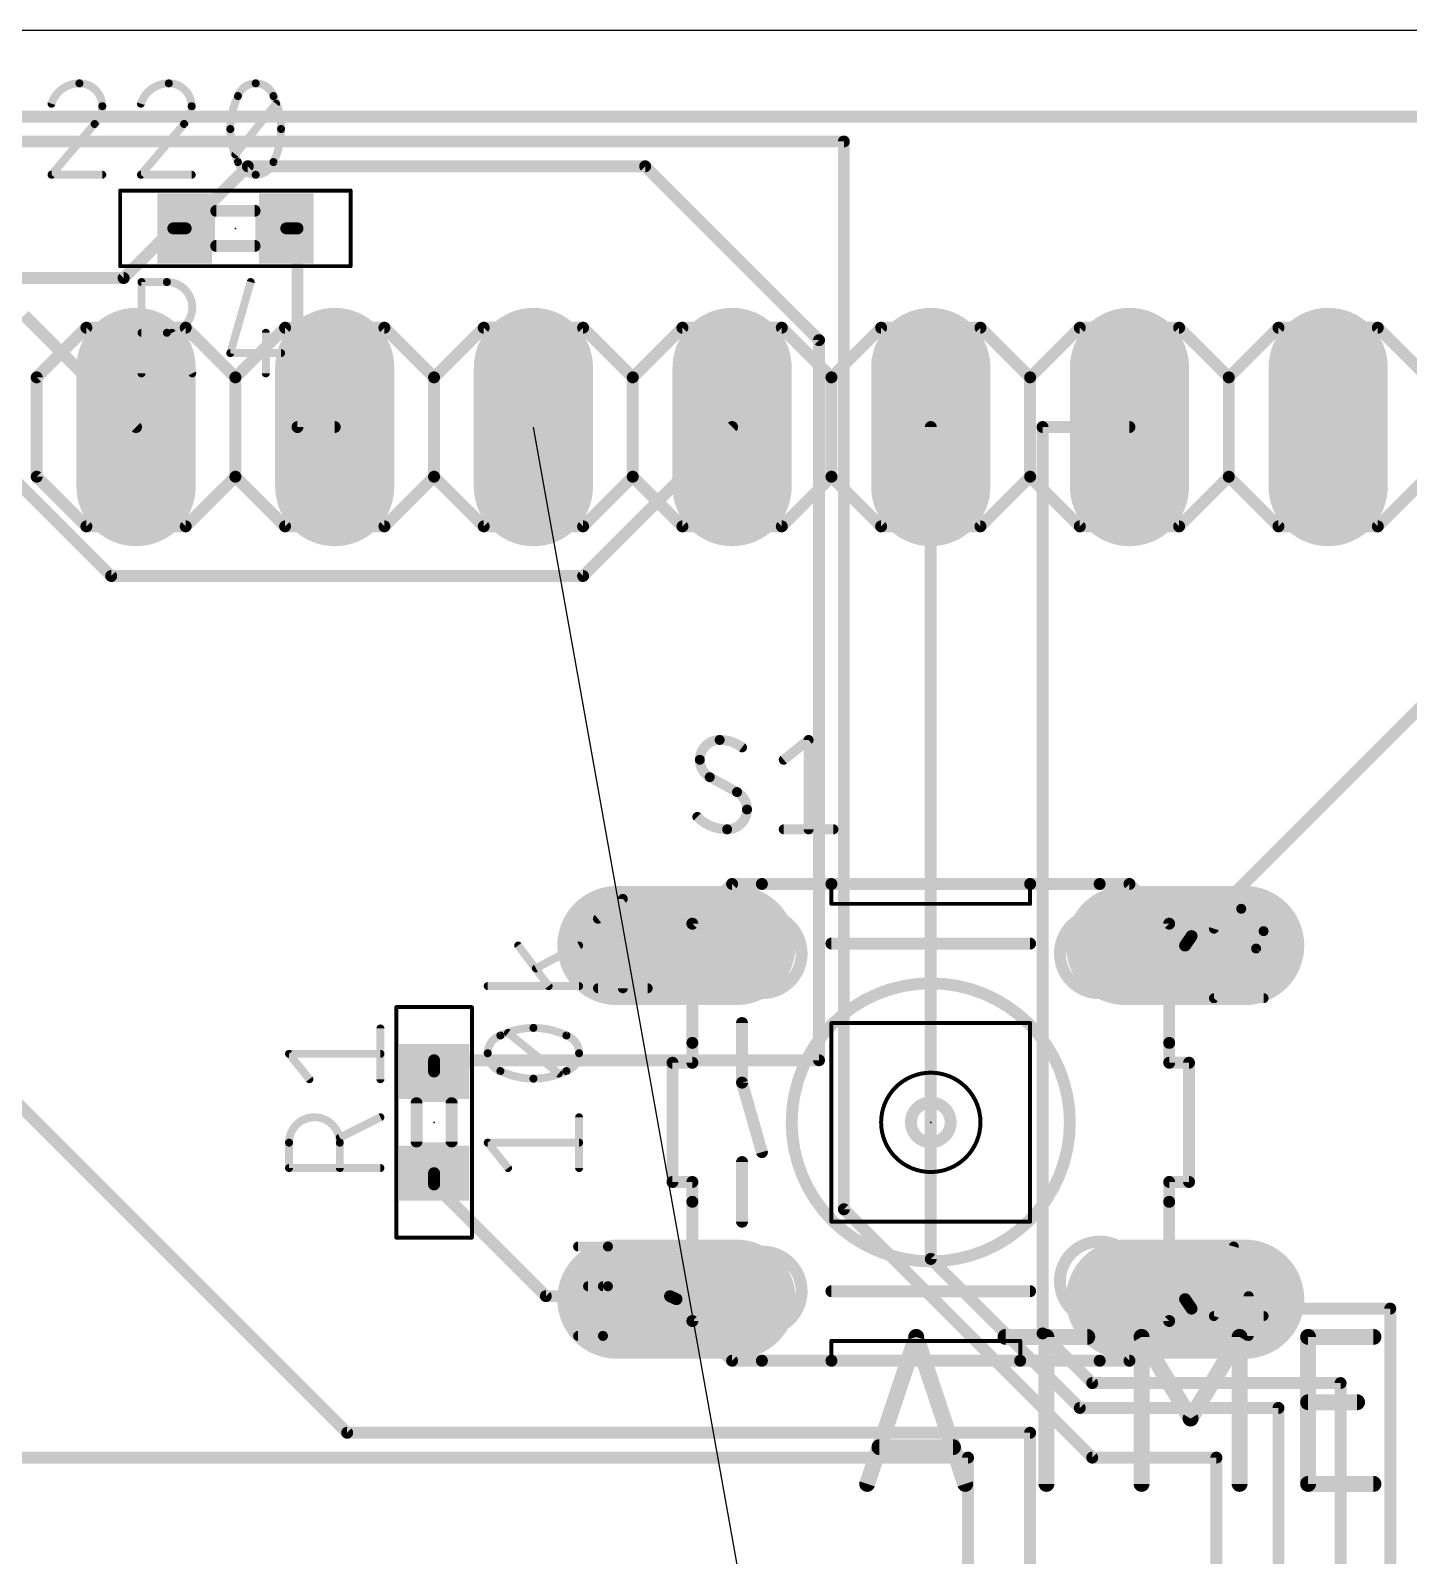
# Model space of a CAD drawing. Extents: x -1 to 120, y -17 to 80.
# Drawn here: x 53.26 to 70.88, y 60.5 to 80 of the extents above; entities that cross this region are included whole.
import ezdxf

# ---------------------------------------------------------------- set-up
doc = ezdxf.new("R2010")
doc.units = 0
for name, color, linetype in [('1', 22, 'CONTINUOUS'), ('17', 82, 'CONTINUOUS'), ('19', 53, 'CONTINUOUS'), ('20', 30, 'CONTINUOUS'), ('21', 253, 'CONTINUOUS'), ('23', 7, 'CONTINUOUS'), ('25', 253, 'CONTINUOUS'), ('27', 253, 'CONTINUOUS'), ('39', 22, 'CONTINUOUS'), ('51', 253, 'CONTINUOUS')]:
    doc.layers.add(name, color=color, linetype=linetype)

# ---------------------------------------------------------------- blocks, each defined once
blk = doc.blocks.new('RECT')
blk.add_solid([(-0.5, -0.5), (0.5, -0.5), (-0.5, 0.5), (0.5, 0.5)])
blk = doc.blocks.new('LONGP100')
at = {"const_width": 1}
blk.add_lwpolyline([(-0.5, 0), (0.5, 0)], dxfattribs=at)
at = {"const_width": 0.5}
for points in [[(-0.5, 0.25, 1), (-0.5, -0.25)], [(0.5, -0.25, 1), (0.5, 0.25)]]:
    blk.add_lwpolyline(points, format="xyb", dxfattribs=at)

msp = doc.modelspace()

# ---------------------------------------------------------------- linework, layer by layer
at = {"layer": '1', "const_width": 0.1524}
for points in [[(71.755, 78.8988), (6.985, 78.8988)], [(26.67, 78.5812), (63.6588, 78.5812)], [(63.6588, 78.5812), (63.6588, 64.9288)], [(56.0388, 78.2638), (55.245, 77.47)], [(61.1188, 78.2638), (56.0388, 78.2638)], [(63.3413, 76.0413), (61.1188, 78.2638)], [(54.4513, 76.835), (55.0862, 77.47)], [(55.0862, 77.47), (55.23, 77.47)], [(55.245, 77.47), (55.23, 77.47)], [(56.6738, 77.47), (56.53, 77.47)], [(56.6738, 74.93), (56.6738, 77.47)], [(37.9413, 76.835), (54.4513, 76.835)], [(54.61, 74.93), (53.1813, 76.3588)], [(54.2925, 73.025), (51.2763, 76.0413)], [(63.3413, 66.8338), (63.3413, 76.0413)], [(44.45, 74.93), (57.3088, 62.0713)], [(57.15, 74.93), (56.6738, 74.93)], [(62.23, 74.93), (60.325, 73.025)], [(64.77, 74.93), (64.77, 64.2938)], [(66.1988, 74.93), (66.1988, 63.3413)], [(67.31, 74.93), (66.1988, 74.93)], [(73.8188, 74.1363), (68.1038, 68.4213)], [(60.325, 73.025), (54.2925, 73.025)], [(68.1038, 68.4213), (68.0212, 68.3006)], [(58.42, 66.8338), (63.3413, 66.8338)], [(58.42, 66.8338), (58.42, 66.69)], [(58.42, 65.2463), (58.42, 65.39)], [(59.8488, 63.8175), (58.42, 65.2463)], [(63.6588, 64.9288), (66.8338, 61.7538)], [(64.77, 64.2938), (66.675, 62.3888)], [(61.4363, 63.8175), (59.8488, 63.8175)], [(61.4363, 63.8175), (61.5188, 63.7794)], [(68.1038, 63.6588), (68.0212, 63.7794)], [(68.1038, 63.6588), (70.6437, 63.6588)], [(70.6437, 63.6588), (70.6437, 56.6738)], [(66.1988, 63.3413), (66.8338, 62.7063)], [(66.8338, 62.7063), (70.0088, 62.7063)], [(70.0088, 62.7063), (70.0088, 57.4675)], [(66.675, 62.3888), (69.215, 62.3888)], [(69.215, 62.3888), (69.215, 57.4675)], [(57.3088, 62.0713), (66.04, 62.0713)], [(66.04, 62.0713), (66.04, 57.4675)], [(52.5463, 61.7538), (65.2463, 61.7538)], [(65.2463, 61.7538), (65.2463, 57.4675)], [(66.8338, 61.7538), (68.4213, 61.7538)], [(68.4213, 61.7538), (68.4213, 57.4675)]]:
    msp.add_lwpolyline(points, dxfattribs=at)
at = {"layer": '1', "const_width": 0.0762}
for points in [[(63.6969, 78.5812, 1), (63.6207, 78.5812)], [(63.6588, 78.5431, 1), (63.6588, 78.6193)], [(56.0388, 78.3019, 1), (56.0388, 78.2257)], [(56.0657, 78.2368, 1), (56.0118, 78.2907)], [(61.1457, 78.2907, 1), (61.0918, 78.2368)], [(61.1188, 78.2257, 1), (61.1188, 78.3019)], [(55.0862, 77.5081, 1), (55.0862, 77.4319)], [(55.1132, 77.4431, 1), (55.0593, 77.4969)], [(55.23, 77.5081, 1), (55.23, 77.4319)], [(55.2181, 77.4969, 1), (55.2719, 77.4431)], [(55.23, 77.4319, 1), (55.23, 77.5081)], [(55.245, 77.4319, 1), (55.245, 77.5081)], [(56.53, 77.5081, 1), (56.53, 77.4319)], [(56.7119, 77.47, 1), (56.6357, 77.47)], [(56.6738, 77.4319, 1), (56.6738, 77.5081)], [(54.4243, 76.8619, 1), (54.4782, 76.8081)], [(54.4513, 76.7969, 1), (54.4513, 76.8731)], [(63.3794, 76.0413, 1), (63.3032, 76.0413)], [(63.3143, 76.0143, 1), (63.3682, 76.0682)], [(54.5831, 74.9031, 1), (54.6369, 74.9569)], [(56.6738, 74.9681, 1), (56.6738, 74.8919)], [(56.6357, 74.93, 1), (56.7119, 74.93)], [(57.15, 74.8919, 1), (57.15, 74.9681)], [(62.2569, 74.9031, 1), (62.2031, 74.9569)], [(64.8081, 74.93, 1), (64.7319, 74.93)], [(66.2369, 74.93, 1), (66.1607, 74.93)], [(66.1988, 74.9681, 1), (66.1988, 74.8919)], [(67.31, 74.8919, 1), (67.31, 74.9681)], [(54.2925, 73.0631, 1), (54.2925, 72.9869)], [(54.2656, 72.9981, 1), (54.3194, 73.0519)], [(60.2981, 73.0519, 1), (60.3519, 72.9981)], [(60.325, 72.9869, 1), (60.325, 73.0631)], [(68.0768, 68.4482, 1), (68.1307, 68.3943)], [(68.1352, 68.3997, 1), (68.0723, 68.4428)], [(67.9898, 68.3221, 1), (68.0526, 68.2791)], [(58.42, 66.8719, 1), (58.42, 66.7957)], [(58.4581, 66.8338, 1), (58.3819, 66.8338)], [(63.3413, 66.7957, 1), (63.3413, 66.8719)], [(58.3819, 66.69, 1), (58.4581, 66.69)], [(63.3032, 66.8338, 1), (63.3794, 66.8338)], [(58.4581, 65.39, 1), (58.3819, 65.39)], [(58.4469, 65.2732, 1), (58.3931, 65.2193)], [(58.3819, 65.2463, 1), (58.4581, 65.2463)], [(63.6857, 64.9557, 1), (63.6318, 64.9018)], [(63.6207, 64.9288, 1), (63.6969, 64.9288)], [(64.7969, 64.3207, 1), (64.7431, 64.2668)], [(64.7319, 64.2938, 1), (64.8081, 64.2938)], [(59.8488, 63.8556, 1), (59.8488, 63.7794)], [(59.8218, 63.7906, 1), (59.8757, 63.8444)], [(61.4522, 63.8521, 1), (61.4203, 63.7829)], [(61.4363, 63.7794, 1), (61.4363, 63.8556)], [(61.5028, 63.7448, 1), (61.5348, 63.814)], [(68.0526, 63.8009, 1), (67.9898, 63.7579)], [(68.1038, 63.6969, 1), (68.1038, 63.6207)], [(68.0723, 63.6372, 1), (68.1352, 63.6803)], [(70.6818, 63.6588, 1), (70.6056, 63.6588)], [(70.6437, 63.6207, 1), (70.6437, 63.6969)], [(66.2257, 63.3682, 1), (66.1718, 63.3143)], [(66.1607, 63.3413, 1), (66.2369, 63.3413)], [(66.8338, 62.7444, 1), (66.8338, 62.6682)], [(66.8068, 62.6793, 1), (66.8607, 62.7332)], [(70.0469, 62.7063, 1), (69.9707, 62.7063)], [(70.0088, 62.6682, 1), (70.0088, 62.7444)], [(66.675, 62.4269, 1), (66.675, 62.3507)], [(66.6481, 62.3618, 1), (66.7019, 62.4157)], [(69.2531, 62.3888, 1), (69.1769, 62.3888)], [(69.215, 62.3507, 1), (69.215, 62.4269)], [(57.3088, 62.1094, 1), (57.3088, 62.0332)], [(57.2818, 62.0443, 1), (57.3357, 62.0982)], [(66.0781, 62.0713, 1), (66.0019, 62.0713)], [(66.04, 62.0332, 1), (66.04, 62.1094)], [(65.2844, 61.7538, 1), (65.2082, 61.7538)], [(65.2463, 61.7157, 1), (65.2463, 61.7919)], [(66.8338, 61.7919, 1), (66.8338, 61.7157)], [(66.8068, 61.7268, 1), (66.8607, 61.7807)], [(68.4594, 61.7538, 1), (68.3832, 61.7538)], [(68.4213, 61.7157, 1), (68.4213, 61.7919)]]:
    msp.add_lwpolyline(points, format="xyb", dxfattribs=at)
at = {"layer": '19'}
msp.add_line((63.1952, 55.3466), (59.69, 74.93), dxfattribs=at)
at = {"layer": '20'}
msp.add_line((100, 80), (0, 80), dxfattribs=at)
at = {"layer": '21'}
for points, const_width in [([(53.34, 75.565), (53.975, 76.2)], 0.1524), ([(53.975, 76.2), (55.245, 76.2)], 0.1524), ([(55.245, 76.2), (55.88, 75.565)], 0.1524), ([(55.88, 75.565), (56.515, 76.2)], 0.1524), ([(56.515, 76.2), (57.785, 76.2)], 0.1524), ([(57.785, 76.2), (58.42, 75.565)], 0.1524), ([(58.42, 75.565), (59.055, 76.2)], 0.1524), ([(59.055, 76.2), (60.325, 76.2)], 0.1524), ([(60.325, 76.2), (60.96, 75.565)], 0.1524), ([(60.96, 75.565), (61.595, 76.2)], 0.1524), ([(61.595, 76.2), (62.865, 76.2)], 0.1524), ([(63.5, 75.565), (62.865, 76.2)], 0.1524), ([(63.5, 75.565), (64.135, 76.2)], 0.1524), ([(64.135, 76.2), (65.405, 76.2)], 0.1524), ([(65.405, 76.2), (66.04, 75.565)], 0.1524), ([(66.04, 75.565), (66.675, 76.2)], 0.1524), ([(66.675, 76.2), (67.945, 76.2)], 0.1524), ([(67.945, 76.2), (68.58, 75.565)], 0.1524), ([(68.58, 75.565), (69.215, 76.2)], 0.1524), ([(69.215, 76.2), (70.485, 76.2)], 0.1524), ([(71.12, 75.565), (70.485, 76.2)], 0.1524), ([(53.34, 74.295), (53.34, 75.565)], 0.1524), ([(55.88, 74.295), (55.88, 75.565)], 0.1524), ([(58.42, 74.295), (58.42, 75.565)], 0.1524), ([(60.96, 74.295), (60.96, 75.565)], 0.1524), ([(63.5, 74.295), (63.5, 75.565)], 0.1524), ([(66.04, 74.295), (66.04, 75.565)], 0.1524), ([(68.58, 74.295), (68.58, 75.565)], 0.1524), ([(53.975, 73.66), (53.34, 74.295)], 0.1524), ([(55.88, 74.295), (55.245, 73.66)], 0.1524), ([(56.515, 73.66), (55.88, 74.295)], 0.1524), ([(58.42, 74.295), (57.785, 73.66)], 0.1524), ([(59.055, 73.66), (58.42, 74.295)], 0.1524), ([(60.96, 74.295), (60.325, 73.66)], 0.1524), ([(61.595, 73.66), (60.96, 74.295)], 0.1524), ([(62.865, 73.66), (63.5, 74.295)], 0.1524), ([(64.135, 73.66), (63.5, 74.295)], 0.1524), ([(66.04, 74.295), (65.405, 73.66)], 0.1524), ([(66.675, 73.66), (66.04, 74.295)], 0.1524), ([(68.58, 74.295), (67.945, 73.66)], 0.1524), ([(69.215, 73.66), (68.58, 74.295)], 0.1524), ([(70.485, 73.66), (71.12, 74.295)], 0.1524), ([(55.245, 73.66), (53.975, 73.66)], 0.1524), ([(57.785, 73.66), (56.515, 73.66)], 0.1524), ([(60.325, 73.66), (59.055, 73.66)], 0.1524), ([(62.865, 73.66), (61.595, 73.66)], 0.1524), ([(65.405, 73.66), (64.135, 73.66)], 0.1524), ([(67.945, 73.66), (66.675, 73.66)], 0.1524), ([(70.485, 73.66), (69.215, 73.66)], 0.1524), ([(63.5, 69.088), (62.611, 69.088)], 0.1524), ([(66.04, 69.088), (63.5, 69.088)], 0.1524), ([(63.5, 69.088), (63.5, 68.834)], 0.0508), ([(66.929, 69.088), (66.04, 69.088)], 0.1524), ([(66.04, 68.834), (66.04, 69.088)], 0.0508), ([(66.04, 68.834), (63.5, 68.834)], 0.0508), ([(61.722, 66.802), (61.722, 67.056)], 0.1524), ([(67.818, 66.802), (67.818, 67.056)], 0.1524), ([(61.468, 66.802), (61.722, 66.802)], 0.1524), ([(61.468, 66.802), (61.468, 65.278)], 0.1524), ([(67.818, 66.802), (68.072, 66.802)], 0.1524), ([(68.072, 65.278), (68.072, 66.802)], 0.1524), ([(61.722, 65.278), (61.468, 65.278)], 0.1524), ([(61.722, 65.278), (61.722, 65.024)], 0.1524), ([(68.072, 65.278), (67.818, 65.278)], 0.1524), ([(67.818, 65.278), (67.818, 65.024)], 0.1524), ([(65.913, 63.246), (63.5, 63.246)], 0.0508), ([(63.5, 63.246), (63.5, 62.992)], 0.0508), ([(65.913, 63.246), (65.913, 62.992)], 0.0508), ([(62.611, 62.992), (63.5, 62.992)], 0.1524), ([(63.5, 62.992), (65.913, 62.992)], 0.1524), ([(65.913, 62.992), (66.929, 62.992)], 0.1524)]:
    msp.add_lwpolyline(points, dxfattribs=dict(at, const_width=const_width))
for points, const_width in [([(53.975, 76.2381, 1), (53.975, 76.1619)], 0.0762), ([(54.0019, 76.1731, 1), (53.9481, 76.2269)], 0.0762), ([(55.2719, 76.2269, 1), (55.2181, 76.1731)], 0.0762), ([(55.245, 76.1619, 1), (55.245, 76.2381)], 0.0762), ([(56.515, 76.2381, 1), (56.515, 76.1619)], 0.0762), ([(56.5419, 76.1731, 1), (56.4881, 76.2269)], 0.0762), ([(57.8119, 76.2269, 1), (57.7581, 76.1731)], 0.0762), ([(57.785, 76.1619, 1), (57.785, 76.2381)], 0.0762), ([(59.055, 76.2381, 1), (59.055, 76.1619)], 0.0762), ([(59.0819, 76.1731, 1), (59.0281, 76.2269)], 0.0762), ([(60.3519, 76.2269, 1), (60.2981, 76.1731)], 0.0762), ([(60.325, 76.1619, 1), (60.325, 76.2381)], 0.0762), ([(61.595, 76.2381, 1), (61.595, 76.1619)], 0.0762), ([(61.6219, 76.1731, 1), (61.5681, 76.2269)], 0.0762), ([(62.8919, 76.2269, 1), (62.8381, 76.1731)], 0.0762), ([(62.865, 76.1619, 1), (62.865, 76.2381)], 0.0762), ([(64.135, 76.2381, 1), (64.135, 76.1619)], 0.0762), ([(64.1619, 76.1731, 1), (64.1081, 76.2269)], 0.0762), ([(65.4319, 76.2269, 1), (65.3781, 76.1731)], 0.0762), ([(65.405, 76.1619, 1), (65.405, 76.2381)], 0.0762), ([(66.675, 76.2381, 1), (66.675, 76.1619)], 0.0762), ([(66.7019, 76.1731, 1), (66.6481, 76.2269)], 0.0762), ([(67.9719, 76.2269, 1), (67.9181, 76.1731)], 0.0762), ([(67.945, 76.1619, 1), (67.945, 76.2381)], 0.0762), ([(69.215, 76.2381, 1), (69.215, 76.1619)], 0.0762), ([(69.2419, 76.1731, 1), (69.1881, 76.2269)], 0.0762), ([(70.5119, 76.2269, 1), (70.4581, 76.1731)], 0.0762), ([(70.485, 76.1619, 1), (70.485, 76.2381)], 0.0762), ([(53.3781, 75.565, 1), (53.3019, 75.565)], 0.0762), ([(53.3131, 75.5919, 1), (53.3669, 75.5381)], 0.0762), ([(55.9181, 75.565, 1), (55.8419, 75.565)], 0.0762), ([(55.8531, 75.5919, 1), (55.9069, 75.5381)], 0.0762), ([(55.8531, 75.5381, 1), (55.9069, 75.5919)], 0.0762), ([(58.4581, 75.565, 1), (58.3819, 75.565)], 0.0762), ([(58.3931, 75.5919, 1), (58.4469, 75.5381)], 0.0762), ([(58.3931, 75.5381, 1), (58.4469, 75.5919)], 0.0762), ([(60.9981, 75.565, 1), (60.9219, 75.565)], 0.0762), ([(60.9331, 75.5919, 1), (60.9869, 75.5381)], 0.0762), ([(60.9331, 75.5381, 1), (60.9869, 75.5919)], 0.0762), ([(63.5381, 75.565, 1), (63.4619, 75.565)], 0.0762), ([(63.4731, 75.5919, 1), (63.5269, 75.5381)], 0.0762), ([(63.4731, 75.5381, 1), (63.5269, 75.5919)], 0.0762), ([(66.0781, 75.565, 1), (66.0019, 75.565)], 0.0762), ([(66.0131, 75.5919, 1), (66.0669, 75.5381)], 0.0762), ([(66.0131, 75.5381, 1), (66.0669, 75.5919)], 0.0762), ([(68.6181, 75.565, 1), (68.5419, 75.565)], 0.0762), ([(68.5531, 75.5919, 1), (68.6069, 75.5381)], 0.0762), ([(68.5531, 75.5381, 1), (68.6069, 75.5919)], 0.0762), ([(53.3019, 74.295, 1), (53.3781, 74.295)], 0.0762), ([(53.3669, 74.3219, 1), (53.3131, 74.2681)], 0.0762), ([(55.8419, 74.295, 1), (55.9181, 74.295)], 0.0762), ([(55.9069, 74.3219, 1), (55.8531, 74.2681)], 0.0762), ([(55.9069, 74.2681, 1), (55.8531, 74.3219)], 0.0762), ([(58.3819, 74.295, 1), (58.4581, 74.295)], 0.0762), ([(58.4469, 74.3219, 1), (58.3931, 74.2681)], 0.0762), ([(58.4469, 74.2681, 1), (58.3931, 74.3219)], 0.0762), ([(60.9219, 74.295, 1), (60.9981, 74.295)], 0.0762), ([(60.9869, 74.3219, 1), (60.9331, 74.2681)], 0.0762), ([(60.9869, 74.2681, 1), (60.9331, 74.3219)], 0.0762), ([(63.4619, 74.295, 1), (63.5381, 74.295)], 0.0762), ([(63.5269, 74.3219, 1), (63.4731, 74.2681)], 0.0762), ([(63.5269, 74.2681, 1), (63.4731, 74.3219)], 0.0762), ([(66.0019, 74.295, 1), (66.0781, 74.295)], 0.0762), ([(66.0669, 74.3219, 1), (66.0131, 74.2681)], 0.0762), ([(66.0669, 74.2681, 1), (66.0131, 74.3219)], 0.0762), ([(68.5419, 74.295, 1), (68.6181, 74.295)], 0.0762), ([(68.6069, 74.3219, 1), (68.5531, 74.2681)], 0.0762), ([(68.6069, 74.2681, 1), (68.5531, 74.3219)], 0.0762), ([(53.975, 73.6981, 1), (53.975, 73.6219)], 0.0762), ([(53.9481, 73.6331, 1), (54.0019, 73.6869)], 0.0762), ([(55.2181, 73.6869, 1), (55.2719, 73.6331)], 0.0762), ([(55.245, 73.6219, 1), (55.245, 73.6981)], 0.0762), ([(56.515, 73.6981, 1), (56.515, 73.6219)], 0.0762), ([(56.4881, 73.6331, 1), (56.5419, 73.6869)], 0.0762), ([(57.7581, 73.6869, 1), (57.8119, 73.6331)], 0.0762), ([(57.785, 73.6219, 1), (57.785, 73.6981)], 0.0762), ([(59.055, 73.6981, 1), (59.055, 73.6219)], 0.0762), ([(59.0281, 73.6331, 1), (59.0819, 73.6869)], 0.0762), ([(60.2981, 73.6869, 1), (60.3519, 73.6331)], 0.0762), ([(60.325, 73.6219, 1), (60.325, 73.6981)], 0.0762), ([(61.595, 73.6981, 1), (61.595, 73.6219)], 0.0762), ([(61.5681, 73.6331, 1), (61.6219, 73.6869)], 0.0762), ([(62.8381, 73.6869, 1), (62.8919, 73.6331)], 0.0762), ([(62.865, 73.6219, 1), (62.865, 73.6981)], 0.0762), ([(64.135, 73.6981, 1), (64.135, 73.6219)], 0.0762), ([(64.1081, 73.6331, 1), (64.1619, 73.6869)], 0.0762), ([(65.3781, 73.6869, 1), (65.4319, 73.6331)], 0.0762), ([(65.405, 73.6219, 1), (65.405, 73.6981)], 0.0762), ([(66.675, 73.6981, 1), (66.675, 73.6219)], 0.0762), ([(66.6481, 73.6331, 1), (66.7019, 73.6869)], 0.0762), ([(67.9181, 73.6869, 1), (67.9719, 73.6331)], 0.0762), ([(67.945, 73.6219, 1), (67.945, 73.6981)], 0.0762), ([(69.215, 73.6981, 1), (69.215, 73.6219)], 0.0762), ([(69.1881, 73.6331, 1), (69.2419, 73.6869)], 0.0762), ([(70.4581, 73.6869, 1), (70.5119, 73.6331)], 0.0762), ([(70.485, 73.6219, 1), (70.485, 73.6981)], 0.0762), ([(62.611, 69.1261, 1), (62.611, 69.0499)], 0.0762), ([(63.5, 69.1261, 1), (63.5, 69.0499)], 0.0762), ([(63.5, 69.0499, 1), (63.5, 69.1261)], 0.0762), ([(63.5127, 69.088, 1), (63.4873, 69.088)], 0.0254), ([(66.04, 69.1261, 1), (66.04, 69.0499)], 0.0762), ([(66.04, 69.0499, 1), (66.04, 69.1261)], 0.0762), ([(66.0527, 69.088, 1), (66.0273, 69.088)], 0.0254), ([(66.929, 69.0499, 1), (66.929, 69.1261)], 0.0762), ([(63.5, 68.8467, 1), (63.5, 68.8213)], 0.0254), ([(63.4873, 68.834, 1), (63.5127, 68.834)], 0.0254), ([(66.0273, 68.834, 1), (66.0527, 68.834)], 0.0254), ([(66.04, 68.8213, 1), (66.04, 68.8467)], 0.0254), ([(64.77, 64.262, 1), (64.77, 67.818, 1), (64.77, 64.262)], 0.1524), ([(61.7601, 67.056, 1), (61.6839, 67.056)], 0.0762), ([(67.8561, 67.056, 1), (67.7799, 67.056)], 0.0762), ([(61.468, 66.8401, 1), (61.468, 66.7639)], 0.0762), ([(61.5061, 66.802, 1), (61.4299, 66.802)], 0.0762), ([(61.6839, 66.802, 1), (61.7601, 66.802)], 0.0762), ([(61.722, 66.7639, 1), (61.722, 66.8401)], 0.0762), ([(67.818, 66.8401, 1), (67.818, 66.7639)], 0.0762), ([(67.7799, 66.802, 1), (67.8561, 66.802)], 0.0762), ([(68.1101, 66.802, 1), (68.0339, 66.802)], 0.0762), ([(68.072, 66.7639, 1), (68.072, 66.8401)], 0.0762), ([(64.77, 65.786, 1), (64.77, 66.294, 1), (64.77, 65.786)], 0.1524), ([(61.468, 65.3161, 1), (61.468, 65.2399)], 0.0762), ([(61.7601, 65.278, 1), (61.6839, 65.278)], 0.0762), ([(61.722, 65.2399, 1), (61.722, 65.3161)], 0.0762), ([(67.818, 65.3161, 1), (67.818, 65.2399)], 0.0762), ([(67.8561, 65.278, 1), (67.7799, 65.278)], 0.0762), ([(68.072, 65.2399, 1), (68.072, 65.3161)], 0.0762), ([(61.4299, 65.278, 1), (61.5061, 65.278)], 0.0762), ([(68.0339, 65.278, 1), (68.1101, 65.278)], 0.0762), ([(61.6839, 65.024, 1), (61.7601, 65.024)], 0.0762), ([(67.7799, 65.024, 1), (67.8561, 65.024)], 0.0762), ([(63.5, 63.2587, 1), (63.5, 63.2333)], 0.0254), ([(63.5127, 63.246, 1), (63.4873, 63.246)], 0.0254), ([(65.9257, 63.246, 1), (65.9003, 63.246)], 0.0254), ([(65.913, 63.2333, 1), (65.913, 63.2587)], 0.0254), ([(62.611, 63.0301, 1), (62.611, 62.9539)], 0.0762), ([(63.5, 63.0301, 1), (63.5, 62.9539)], 0.0762), ([(63.5, 62.9539, 1), (63.5, 63.0301)], 0.0762), ([(63.4873, 62.992, 1), (63.5127, 62.992)], 0.0254), ([(65.913, 63.0301, 1), (65.913, 62.9539)], 0.0762), ([(65.913, 62.9539, 1), (65.913, 63.0301)], 0.0762), ([(65.9003, 62.992, 1), (65.9257, 62.992)], 0.0254), ([(66.929, 62.9539, 1), (66.929, 63.0301)], 0.0762)]:
    msp.add_lwpolyline(points, format="xyb", dxfattribs=dict(at, const_width=const_width))
at = {"layer": '23'}
for p in [(55.88, 77.47), (58.42, 66.04), (64.77, 66.04)]:
    msp.add_point(p, dxfattribs=at)
at = {"layer": '25'}
for points, const_width in [([(54.6795, 75.6158), (54.6795, 76.7842)], 0.1016), ([(54.6795, 76.7842), (55.004, 76.7842)], 0.1016), ([(56.0747, 76.7842), (55.8151, 75.8754)], 0.1016), ([(55.004, 76.1351), (54.6795, 76.1351)], 0.1016), ([(55.3286, 75.6158), (55.0689, 76.1351)], 0.1016), ([(56.2695, 76.1351), (56.2695, 75.6158)], 0.1016), ([(55.8151, 75.8754), (56.4642, 75.8754)], 0.1016), ([(62.8904, 70.6755), (63.2079, 70.9295)], 0.127), ([(63.2079, 70.9295), (63.2079, 69.7865)], 0.127), ([(62.2935, 70.2627), (61.9443, 70.4532)], 0.127), ([(62.8904, 69.7865), (63.5254, 69.7865)], 0.127), ([(57.7342, 66.5914), (57.7342, 67.2405)], 0.1016), ([(56.8254, 66.5914), (56.5658, 66.916)], 0.1016), ([(56.5658, 66.916), (57.7342, 66.916)], 0.1016), ([(57.7342, 66.1049), (57.2149, 65.8453)], 0.1016), ([(56.5658, 65.4558), (56.5658, 65.7804)], 0.1016), ([(57.2149, 65.7804), (57.2149, 65.4558)], 0.1016), ([(57.7342, 65.4558), (56.5658, 65.4558)], 0.1016)]:
    msp.add_lwpolyline(points, dxfattribs=dict(at, const_width=const_width))
for points, const_width in [([(54.7049, 76.7842, 1), (54.6541, 76.7842)], 0.0508), ([(54.6795, 76.8096, 1), (54.6795, 76.7588)], 0.0508), ([(55.004, 76.1351, 1), (55.004, 76.7842)], 0.1016), ([(55.004, 76.8096, 1), (55.004, 76.7588)], 0.0508), ([(55.004, 76.7588, 1), (55.004, 76.8096)], 0.0508), ([(56.0992, 76.7772, 1), (56.0503, 76.7912)], 0.0508), ([(54.6795, 76.1605, 1), (54.6795, 76.1097)], 0.0508), ([(55.004, 76.1605, 1), (55.004, 76.1097)], 0.0508), ([(55.004, 76.1097, 1), (55.004, 76.1605)], 0.0508), ([(55.0916, 76.1464, 1), (55.0462, 76.1237)], 0.0508), ([(56.2949, 76.1351, 1), (56.2441, 76.1351)], 0.0508), ([(55.8151, 75.9008, 1), (55.8151, 75.85)], 0.0508), ([(55.7907, 75.8824, 1), (55.8395, 75.8685)], 0.0508), ([(56.4642, 75.85, 1), (56.4642, 75.9008)], 0.0508), ([(54.6541, 75.6158, 1), (54.7049, 75.6158)], 0.0508), ([(55.3058, 75.6044, 1), (55.3513, 75.6272)], 0.0508), ([(56.2441, 75.6158, 1), (56.2949, 75.6158)], 0.0508), ([(62.0713, 70.9295, 0.4142), (61.8173, 70.6755)], 0.127), ([(62.0712, 70.9613, 1), (62.0713, 70.8978)], 0.0635), ([(62.357, 70.8342, 0.1623), (62.0713, 70.9295)], 0.127), ([(62.0713, 70.8978, 1), (62.0713, 70.9613)], 0.0635), ([(63.2397, 70.9295, 1), (63.1761, 70.9295)], 0.0635), ([(63.2277, 70.9047, 1), (63.1881, 70.9543)], 0.0635), ([(62.3379, 70.8089, 1), (62.3761, 70.8596)], 0.0635), ([(61.849, 70.6755, 1), (61.7855, 70.6755)], 0.0635), ([(61.7855, 70.6755, 1), (61.849, 70.6755)], 0.0635), ([(61.8173, 70.6755, 0.2656), (61.9443, 70.4532)], 0.127), ([(62.8706, 70.7003, 1), (62.9102, 70.6507)], 0.0635), ([(61.9595, 70.4811, 1), (61.929, 70.4254)], 0.0635), ([(61.9281, 70.4259, 1), (61.9604, 70.4806)], 0.0635), ([(62.4205, 70.0405, 0.2656), (62.2935, 70.2627)], 0.127), ([(62.3096, 70.2901, 1), (62.2774, 70.2354)], 0.0635), ([(62.2783, 70.2349, 1), (62.3087, 70.2906)], 0.0635), ([(61.7855, 69.9453, 0.2), (62.1665, 69.7865)], 0.127), ([(61.808, 69.9676, 1), (61.763, 69.9229)], 0.0635), ([(62.1665, 69.7865, 0.4142), (62.4205, 70.0405)], 0.127), ([(62.4523, 70.0405, 1), (62.3888, 70.0405)], 0.0635), ([(62.3888, 70.0405, 1), (62.4523, 70.0405)], 0.0635), ([(62.1665, 69.8183, 1), (62.1665, 69.7548)], 0.0635), ([(62.1665, 69.7548, 1), (62.1665, 69.8183)], 0.0635), ([(62.8904, 69.8183, 1), (62.8904, 69.7548)], 0.0635), ([(63.1761, 69.7865, 1), (63.2397, 69.7865)], 0.0635), ([(63.5254, 69.7548, 1), (63.5254, 69.8183)], 0.0635), ([(57.7596, 67.2405, 1), (57.7088, 67.2405)], 0.0508), ([(56.5856, 66.9319, 1), (56.546, 66.9001)], 0.0508), ([(56.5658, 66.9414, 1), (56.5658, 66.8906)], 0.0508), ([(57.7342, 66.8906, 1), (57.7342, 66.9414)], 0.0508), ([(56.8056, 66.5756, 1), (56.8453, 66.6073)], 0.0508), ([(57.7088, 66.5914, 1), (57.7596, 66.5914)], 0.0508), ([(57.2149, 65.7804, 1), (56.5658, 65.7804)], 0.1016), ([(57.7456, 66.0822, 1), (57.7228, 66.1276)], 0.0508), ([(56.5912, 65.7804, 1), (56.5404, 65.7804)], 0.0508), ([(56.5404, 65.7804, 1), (56.5912, 65.7804)], 0.0508), ([(57.2036, 65.868, 1), (57.2263, 65.8225)], 0.0508), ([(57.2403, 65.7804, 1), (57.1895, 65.7804)], 0.0508), ([(57.1895, 65.7804, 1), (57.2403, 65.7804)], 0.0508), ([(56.5658, 65.4812, 1), (56.5658, 65.4304)], 0.0508), ([(56.5404, 65.4558, 1), (56.5912, 65.4558)], 0.0508), ([(57.1895, 65.4558, 1), (57.2403, 65.4558)], 0.0508), ([(57.7342, 65.4304, 1), (57.7342, 65.4812)], 0.0508)]:
    msp.add_lwpolyline(points, format="xyb", dxfattribs=dict(at, const_width=const_width))
at = {"layer": '27'}
for points, const_width in [([(53.8861, 79.3242, 0.3252), (53.5291, 79.0646)], 0.1016), ([(54.1782, 79.0321, 0.4142), (53.8861, 79.3242)], 0.1016), ([(53.8861, 79.3496, 1), (53.8861, 79.2988)], 0.0508), ([(53.8861, 79.2988, 1), (53.8861, 79.3496)], 0.0508), ([(55.0291, 79.3242, 0.3252), (54.6721, 79.0646)], 0.1016), ([(55.3212, 79.0321, 0.4142), (55.0291, 79.3242)], 0.1016), ([(55.0291, 79.3496, 1), (55.0291, 79.2988)], 0.0508), ([(55.0291, 79.2988, 1), (55.0291, 79.3496)], 0.0508), ([(56.1396, 79.3242, 0.3205), (55.9125, 79.1619)], 0.1016), ([(56.3668, 79.1619, 0.3205), (56.1396, 79.3242)], 0.1016), ([(56.1396, 79.3496, 1), (56.1396, 79.2988)], 0.0508), ([(56.1396, 79.2988, 1), (56.1396, 79.3496)], 0.0508), ([(55.9125, 79.1619, 0.1139), (55.8151, 78.74)], 0.1016), ([(55.8884, 79.1702, 1), (55.9365, 79.1537)], 0.0508), ([(55.9353, 79.1508, 1), (55.8896, 79.1731)], 0.0508), ([(56.3897, 79.1731, 1), (56.344, 79.1508)], 0.0508), ([(56.4642, 78.74, 0.1139), (56.3668, 79.1619)], 0.1016), ([(56.3428, 79.1537, 1), (56.3909, 79.1702)], 0.0508), ([(53.5049, 79.0724, 1), (53.5533, 79.0567)], 0.0508), ([(54.0808, 78.8049, 0.2053), (54.1782, 79.0321)], 0.1016), ([(54.2036, 79.0321, 1), (54.1528, 79.0321)], 0.0508), ([(54.1528, 79.0321, 1), (54.2036, 79.0321)], 0.0508), ([(54.6479, 79.0724, 1), (54.6963, 79.0567)], 0.0508), ([(55.2238, 78.8049, 0.2053), (55.3212, 79.0321)], 0.1016), ([(55.3466, 79.0321, 1), (55.2958, 79.0321)], 0.0508), ([(55.2958, 79.0321, 1), (55.3466, 79.0321)], 0.0508), ([(56.4191, 79.0487, 1), (56.3795, 79.0804)], 0.0508), ([(54.0633, 78.8233, 1), (54.0984, 78.7865)], 0.0508), ([(54.1002, 78.7885, 1), (54.0615, 78.8214)], 0.0508), ([(55.2063, 78.8233, 1), (55.2414, 78.7865)], 0.0508), ([(55.2432, 78.7885, 1), (55.2045, 78.8214)], 0.0508), ([(55.8151, 78.74, 0.1139), (55.9125, 78.3181)], 0.1016), ([(55.8405, 78.74, 1), (55.7897, 78.74)], 0.0508), ([(56.3668, 78.3181, 0.1139), (56.4642, 78.74)], 0.1016), ([(56.4896, 78.74, 1), (56.4388, 78.74)], 0.0508), ([(55.7897, 78.74, 1), (55.8405, 78.74)], 0.0508), ([(56.4388, 78.74, 1), (56.4896, 78.74)], 0.0508), ([(55.8602, 78.4313, 1), (55.8998, 78.3996)], 0.0508), ([(53.5097, 78.1723, 1), (53.5485, 78.1393)], 0.0508), ([(53.5291, 78.1812, 1), (53.5291, 78.1304)], 0.0508), ([(54.1782, 78.1304, 1), (54.1782, 78.1812)], 0.0508), ([(54.6527, 78.1723, 1), (54.6914, 78.1393)], 0.0508), ([(54.6721, 78.1812, 1), (54.6721, 78.1304)], 0.0508), ([(55.3212, 78.1304, 1), (55.3212, 78.1812)], 0.0508), ([(55.9365, 78.3263, 1), (55.8884, 78.3098)], 0.0508), ([(55.9125, 78.3181, 0.3205), (56.1396, 78.1558)], 0.1016), ([(55.8896, 78.3069, 1), (55.9353, 78.3292)], 0.0508), ([(56.1396, 78.1558, 0.3205), (56.3668, 78.3181)], 0.1016), ([(56.1396, 78.1812, 1), (56.1396, 78.1304)], 0.0508), ([(56.1396, 78.1304, 1), (56.1396, 78.1812)], 0.0508), ([(56.344, 78.3292, 1), (56.3897, 78.3069)], 0.0508), ([(56.3909, 78.3098, 1), (56.3428, 78.3263)], 0.0508), ([(59.5156, 68.3167, 1), (59.4749, 68.2862)], 0.0508), ([(60.2861, 68.279, 1), (60.2623, 68.3239)], 0.0508), ([(59.7106, 68.0318, 1), (59.7343, 67.9869)], 0.0508), ([(59.1058, 67.8076, 1), (59.1058, 67.7568)], 0.0508), ([(59.8644, 67.7669, 1), (59.9051, 67.7974)], 0.0508), ([(60.2742, 67.7568, 1), (60.2742, 67.8076)], 0.0508), ([(59.69, 67.2479, 0.1139), (59.2681, 67.1505)], 0.1016), ([(60.1119, 67.1505, 0.1139), (59.69, 67.2479)], 0.1016), ([(59.69, 67.2733, 1), (59.69, 67.2225)], 0.0508), ([(59.69, 67.2225, 1), (59.69, 67.2733)], 0.0508), ([(59.2681, 67.1505, 0.3205), (59.1058, 66.9233)], 0.1016), ([(59.2569, 67.1734, 1), (59.2792, 67.1277)], 0.0508), ([(59.2763, 67.1265, 1), (59.2598, 67.1746)], 0.0508), ([(59.3813, 67.2028, 1), (59.3496, 67.1632)], 0.0508), ([(60.1202, 67.1746, 1), (60.1037, 67.1265)], 0.0508), ([(60.2742, 66.9233, 0.3205), (60.1119, 67.1505)], 0.1016), ([(60.1008, 67.1277, 1), (60.1231, 67.1734)], 0.0508), ([(59.1312, 66.9233, 1), (59.0804, 66.9234)], 0.0508), ([(59.1058, 66.9233, 0.3205), (59.2681, 66.6962)], 0.1016), ([(59.0804, 66.9233, 1), (59.1312, 66.9234)], 0.0508), ([(60.1119, 66.6962, 0.3205), (60.2742, 66.9233)], 0.1016), ([(60.2996, 66.9233, 1), (60.2488, 66.9234)], 0.0508), ([(60.2488, 66.9233, 1), (60.2996, 66.9234)], 0.0508), ([(59.2792, 66.719, 1), (59.2569, 66.6733)], 0.0508), ([(59.2681, 66.6962, 0.1139), (59.69, 66.5988)], 0.1016), ([(59.2598, 66.6721, 1), (59.2763, 66.7202)], 0.0508), ([(59.69, 66.5988, 0.1139), (60.1119, 66.6962)], 0.1016), ([(59.9987, 66.6439, 1), (60.0304, 66.6835)], 0.0508), ([(60.1037, 66.7202, 1), (60.1202, 66.6721)], 0.0508), ([(60.1231, 66.6733, 1), (60.1008, 66.719)], 0.0508), ([(59.69, 66.6242, 1), (59.69, 66.5734)], 0.0508), ([(59.69, 66.5734, 1), (59.69, 66.6242)], 0.0508), ([(60.2996, 66.1049, 1), (60.2488, 66.1049)], 0.0508), ([(59.1058, 65.8058, 1), (59.1058, 65.755)], 0.0508), ([(59.1256, 65.7962, 1), (59.086, 65.7645)], 0.0508), ([(60.2742, 65.755, 1), (60.2742, 65.8058)], 0.0508), ([(59.3456, 65.4399, 1), (59.3853, 65.4717)], 0.0508), ([(60.2488, 65.4558, 1), (60.2996, 65.4558)], 0.0508), ([(64.6319, 63.3129, 1), (64.5355, 63.2807)], 0.1016), ([(64.6319, 63.2807, 1), (64.5355, 63.3129)], 0.1016), ([(65.7262, 63.3476, 1), (65.7262, 63.246)], 0.1016), ([(66.2991, 63.2968, 1), (66.1975, 63.2968)], 0.1016), ([(66.7704, 63.246, 1), (66.7704, 63.3476)], 0.1016), ([(67.5155, 63.2968, 1), (67.4139, 63.2968)], 0.1016), ([(67.5083, 63.3229, 1), (67.4211, 63.2707)], 0.1016), ([(68.7686, 63.2968, 1), (68.667, 63.2968)], 0.1016), ([(68.7613, 63.2707, 1), (68.6742, 63.3229)], 0.1016), ([(69.6446, 63.2968, 1), (69.543, 63.2968)], 0.1016), ([(69.5938, 63.3476, 1), (69.5938, 63.246)], 0.1016), ([(70.4291, 63.246, 1), (70.4291, 63.3476)], 0.1016), ([(69.5938, 62.5122, 1), (69.5938, 62.4106)], 0.1016), ([(70.2203, 62.4106, 1), (70.2203, 62.5122)], 0.1016), ([(68.0477, 62.2787, 1), (68.1348, 62.2264)], 0.1016), ([(68.0477, 62.2264, 1), (68.1348, 62.2787)], 0.1016), ([(64.1138, 61.9379, 1), (64.1138, 61.8363)], 0.1016), ([(65.0536, 61.8363, 1), (65.0536, 61.9379)], 0.1016), ([(63.909, 61.4333, 1), (64.0054, 61.4011)], 0.1016), ([(65.1621, 61.4011, 1), (65.2585, 61.4333)], 0.1016), ([(66.1975, 61.4172, 1), (66.2991, 61.4172)], 0.1016), ([(67.4139, 61.4172, 1), (67.5155, 61.4172)], 0.1016), ([(68.667, 61.4172, 1), (68.7686, 61.4172)], 0.1016), ([(69.5938, 61.468, 1), (69.5938, 61.3664)], 0.1016), ([(69.543, 61.4172, 1), (69.6446, 61.4172)], 0.1016), ([(70.4291, 61.3664, 1), (70.4291, 61.468)], 0.1016)]:
    msp.add_lwpolyline(points, format="xyb", dxfattribs=dict(at, const_width=const_width))
for points, const_width in [([(55.88, 78.4154), (56.3993, 79.0646)], 0.1016), ([(54.0808, 78.8049), (53.5291, 78.1558)], 0.1016), ([(55.2238, 78.8049), (54.6721, 78.1558)], 0.1016), ([(53.5291, 78.1558), (54.1782, 78.1558)], 0.1016), ([(54.6721, 78.1558), (55.3212, 78.1558)], 0.1016), ([(59.4953, 68.3014), (59.8847, 67.7822)], 0.1016), ([(60.2742, 68.3014), (59.7225, 68.0093)], 0.1016), ([(60.2742, 67.7822), (59.1058, 67.7822)], 0.1016), ([(60.0146, 66.6637), (59.3654, 67.183)], 0.1016), ([(60.2742, 65.4558), (60.2742, 66.1049)], 0.1016), ([(59.3654, 65.4558), (59.1058, 65.7804)], 0.1016), ([(59.1058, 65.7804), (60.2742, 65.7804)], 0.1016), ([(63.9572, 61.4172), (64.5837, 63.2968)], 0.2032), ([(64.5837, 63.2968), (65.2103, 61.4172)], 0.2032), ([(65.7262, 63.2968), (66.7704, 63.2968)], 0.2032), ([(66.2483, 61.4172), (66.2483, 63.2968)], 0.2032), ([(67.4647, 61.4172), (67.4647, 63.2968)], 0.2032), ([(67.4647, 63.2968), (68.0912, 62.2526)], 0.2032), ([(68.0912, 62.2526), (68.7178, 63.2968)], 0.2032), ([(68.7178, 63.2968), (68.7178, 61.4172)], 0.2032), ([(69.5938, 61.4172), (69.5938, 63.2968)], 0.2032), ([(69.5938, 63.2968), (70.4291, 63.2968)], 0.2032), ([(69.5938, 62.4614), (70.2203, 62.4614)], 0.2032), ([(65.0536, 61.8871), (64.1138, 61.8871)], 0.2032), ([(70.4291, 61.4172), (69.5938, 61.4172)], 0.2032)]:
    msp.add_lwpolyline(points, dxfattribs=dict(at, const_width=const_width))
at = {"layer": '39', "const_width": 0.0508}
for points in [[(54.407, 76.987), (54.407, 77.953)], [(54.407, 77.953), (57.353, 77.953)], [(57.353, 77.953), (57.353, 76.987)], [(57.353, 76.987), (54.407, 76.987)], [(57.937, 64.567), (57.937, 67.513)], [(57.937, 67.513), (58.903, 67.513)], [(58.903, 67.513), (58.903, 64.567)], [(58.903, 64.567), (57.937, 64.567)]]:
    msp.add_lwpolyline(points, dxfattribs=at)
at = {"layer": '39', "const_width": 0.0254}
for points in [[(54.4197, 77.953, 1), (54.3943, 77.953)], [(54.407, 77.9657, 1), (54.407, 77.9403)], [(57.3657, 77.953, 1), (57.3403, 77.953)], [(57.353, 77.9403, 1), (57.353, 77.9657)], [(54.407, 76.9997, 1), (54.407, 76.9743)], [(54.3943, 76.987, 1), (54.4197, 76.987)], [(57.3403, 76.987, 1), (57.3657, 76.987)], [(57.353, 76.9743, 1), (57.353, 76.9997)], [(57.9497, 67.513, 1), (57.9243, 67.513)], [(57.937, 67.5257, 1), (57.937, 67.5003)], [(58.9157, 67.513, 1), (58.8903, 67.513)], [(58.903, 67.5003, 1), (58.903, 67.5257)], [(57.937, 64.5797, 1), (57.937, 64.5543)], [(57.9243, 64.567, 1), (57.9497, 64.567)], [(58.8903, 64.567, 1), (58.9157, 64.567)], [(58.903, 64.5543, 1), (58.903, 64.5797)]]:
    msp.add_lwpolyline(points, format="xyb", dxfattribs=at)
at = {"layer": '51'}
for points, const_width in [([(55.635, 77.694), (56.125, 77.694)], 0.1524), ([(56.125, 77.246), (55.635, 77.246)], 0.1524), ([(62.23, 69.088), (61.722, 68.58)], 0.1524), ([(62.23, 69.088), (62.611, 69.088)], 0.1524), ([(67.31, 69.088), (66.929, 69.088)], 0.1524), ([(67.818, 68.58), (67.31, 69.088)], 0.1524), ([(60.5155, 68.6435), (60.833, 68.8975)], 0.127), ([(60.833, 68.8975), (60.833, 67.7545)], 0.127), ([(61.722, 68.58), (61.722, 67.056)], 0.1524), ([(67.818, 67.056), (67.818, 68.58)], 0.1524), ([(66.04, 68.326), (63.5, 68.326)], 0.1524), ([(68.9293, 68.2625), (68.3895, 67.6275)], 0.127), ([(60.5155, 67.7545), (61.1505, 67.7545)], 0.127), ([(68.3895, 67.6275), (69.0245, 67.6275)], 0.127), ([(62.357, 67.31), (62.357, 66.548)], 0.1524), ([(63.5, 67.31), (63.5, 64.77)], 0.0508), ([(63.5, 67.31), (66.04, 67.31)], 0.0508), ([(66.04, 64.77), (66.04, 67.31)], 0.0508), ([(62.357, 66.548), (62.611, 65.659)], 0.1524), ([(58.196, 65.795), (58.196, 66.285)], 0.1524), ([(58.644, 66.285), (58.644, 65.795)], 0.1524), ([(62.357, 65.532), (62.357, 64.77)], 0.1524), ([(61.722, 63.5), (61.722, 65.024)], 0.1524), ([(67.818, 63.5), (67.818, 65.024)], 0.1524), ([(66.04, 64.77), (63.5, 64.77)], 0.0508), ([(60.2615, 64.4525), (60.6425, 64.4525)], 0.127), ([(68.6435, 64.4525), (68.3895, 63.5635)], 0.127), ([(60.6425, 63.9445), (60.3885, 63.9445)], 0.127), ([(63.5, 63.881), (66.04, 63.881)], 0.1524), ([(68.834, 63.8175), (68.834, 63.3095)], 0.127), ([(62.23, 62.992), (61.722, 63.5)], 0.1524), ([(67.31, 62.992), (67.818, 63.5)], 0.1524), ([(68.3895, 63.5635), (69.0245, 63.5635)], 0.127), ([(60.2615, 63.3095), (60.579, 63.3095)], 0.127), ([(62.23, 62.992), (62.611, 62.992)], 0.1524), ([(67.31, 62.992), (66.929, 62.992)], 0.1524)]:
    msp.add_lwpolyline(points, dxfattribs=dict(at, const_width=const_width))
for points, const_width in [([(55.635, 77.7321, 1), (55.635, 77.6559)], 0.0762), ([(56.125, 77.6559, 1), (56.125, 77.7321)], 0.0762), ([(55.635, 77.2841, 1), (55.635, 77.2079)], 0.0762), ([(56.125, 77.2079, 1), (56.125, 77.2841)], 0.0762), ([(62.23, 69.1261, 1), (62.23, 69.0499)], 0.0762), ([(62.2569, 69.0611, 1), (62.2031, 69.1149)], 0.0762), ([(62.611, 69.0499, 1), (62.611, 69.1261)], 0.0762), ([(66.929, 69.1261, 1), (66.929, 69.0499)], 0.0762), ([(67.3369, 69.1149, 1), (67.2831, 69.0611)], 0.0762), ([(67.31, 69.0499, 1), (67.31, 69.1261)], 0.0762), ([(60.8648, 68.8975, 1), (60.8013, 68.8975)], 0.0635), ([(60.8528, 68.8727, 1), (60.8132, 68.9223)], 0.0635), ([(68.7388, 68.7705, 0.3252), (68.3895, 68.5165)], 0.127), ([(68.7388, 68.8023, 1), (68.7388, 68.7387)], 0.0635), ([(69.0245, 68.4848, 0.4142), (68.7388, 68.7705)], 0.127), ([(68.7387, 68.7387, 1), (68.7388, 68.8023)], 0.0635), ([(60.4957, 68.6683, 1), (60.5353, 68.6187)], 0.0635), ([(61.7601, 68.58, 1), (61.6839, 68.58)], 0.0762), ([(61.6951, 68.6069, 1), (61.7489, 68.5531)], 0.0762), ([(62.611, 67.691, 1), (62.611, 68.707, 1), (62.611, 67.691)], 0.1524), ([(66.929, 67.691, 1), (66.929, 68.707, 1), (66.929, 67.691)], 0.1524), ([(67.8561, 68.58, 1), (67.7799, 68.58)], 0.0762), ([(67.7911, 68.5531, 1), (67.8449, 68.6069)], 0.0762), ([(68.3593, 68.5263, 1), (68.4197, 68.5067)], 0.0635), ([(68.9293, 68.2625, 0.2053), (69.0245, 68.4848)], 0.127), ([(69.0562, 68.4848, 1), (68.9928, 68.4847)], 0.0635), ([(68.9928, 68.4848, 1), (69.0563, 68.4848)], 0.0635), ([(63.5, 68.3641, 1), (63.5, 68.2879)], 0.0762), ([(66.04, 68.2879, 1), (66.04, 68.3641)], 0.0762), ([(68.9074, 68.2855, 1), (68.9511, 68.2395)], 0.0635), ([(68.9534, 68.2419, 1), (68.9051, 68.2831)], 0.0635), ([(60.5155, 67.7863, 1), (60.5155, 67.7228)], 0.0635), ([(60.8013, 67.7545, 1), (60.8648, 67.7545)], 0.0635), ([(61.1505, 67.7228, 1), (61.1505, 67.7863)], 0.0635), ([(68.3895, 67.6593, 1), (68.3895, 67.5957)], 0.0635), ([(68.3653, 67.6481, 1), (68.4137, 67.6069)], 0.0635), ([(69.0245, 67.5957, 1), (69.0245, 67.6593)], 0.0635), ([(62.3951, 67.31, 1), (62.3189, 67.31)], 0.0762), ([(63.5127, 67.31, 1), (63.4873, 67.31)], 0.0254), ([(63.5, 67.3227, 1), (63.5, 67.2973)], 0.0254), ([(66.0527, 67.31, 1), (66.0273, 67.31)], 0.0254), ([(66.04, 67.2973, 1), (66.04, 67.3227)], 0.0254), ([(61.6839, 67.056, 1), (61.7601, 67.056)], 0.0762), ([(67.7799, 67.056, 1), (67.8561, 67.056)], 0.0762), ([(64.77, 65.405, 1), (64.77, 66.675, 1), (64.77, 65.405)], 0.0508), ([(62.3936, 66.5585, 1), (62.3204, 66.5375)], 0.0762), ([(62.3189, 66.548, 1), (62.3951, 66.548)], 0.0762), ([(58.2341, 66.285, 1), (58.1579, 66.285)], 0.0762), ([(58.6821, 66.285, 1), (58.6059, 66.285)], 0.0762), ([(58.1579, 65.795, 1), (58.2341, 65.795)], 0.0762), ([(58.6059, 65.795, 1), (58.6821, 65.795)], 0.0762), ([(62.3951, 65.532, 1), (62.3189, 65.532)], 0.0762), ([(62.5744, 65.6485, 1), (62.6476, 65.6695)], 0.0762), ([(61.7601, 65.024, 1), (61.6839, 65.024)], 0.0762), ([(67.8561, 65.024, 1), (67.7799, 65.024)], 0.0762), ([(62.3189, 64.77, 1), (62.3951, 64.77)], 0.0762), ([(63.5, 64.7827, 1), (63.5, 64.7573)], 0.0254), ([(63.4873, 64.77, 1), (63.5127, 64.77)], 0.0254), ([(66.0273, 64.77, 1), (66.0527, 64.77)], 0.0254), ([(66.04, 64.7573, 1), (66.04, 64.7827)], 0.0254), ([(66.929, 63.5, 1), (66.929, 64.516, 1), (66.929, 63.5)], 0.1524), ([(60.2615, 64.4843, 1), (60.2615, 64.4207)], 0.0635), ([(60.6425, 64.4843, 1), (60.6425, 64.4207)], 0.0635), ([(60.6425, 63.9445, 1), (60.6425, 64.4525)], 0.127), ([(60.6425, 64.4207, 1), (60.6425, 64.4843)], 0.0635), ([(62.611, 63.373, 1), (62.611, 64.389, 1), (62.611, 63.373)], 0.1524), ([(68.674, 64.4438, 1), (68.613, 64.4612)], 0.0635), ([(60.3885, 63.9763, 1), (60.3885, 63.9128)], 0.0635), ([(60.579, 63.3095, 1), (60.579, 63.9445)], 0.127), ([(60.579, 63.9763, 1), (60.579, 63.9128)], 0.0635), ([(60.6425, 63.9763, 1), (60.6425, 63.9128)], 0.0635), ([(60.6425, 63.9128, 1), (60.6425, 63.9763)], 0.0635), ([(63.5, 63.9191, 1), (63.5, 63.8429)], 0.0762), ([(66.04, 63.8429, 1), (66.04, 63.9191)], 0.0762), ([(68.8658, 63.8175, 1), (68.8023, 63.8175)], 0.0635), ([(61.7489, 63.5269, 1), (61.6951, 63.4731)], 0.0762), ([(67.8449, 63.4731, 1), (67.7911, 63.5269)], 0.0762), ([(68.3895, 63.5953, 1), (68.3895, 63.5318)], 0.0635), ([(68.359, 63.5722, 1), (68.42, 63.5548)], 0.0635), ([(69.0245, 63.5318, 1), (69.0245, 63.5953)], 0.0635), ([(60.2615, 63.3413, 1), (60.2615, 63.2777)], 0.0635), ([(60.579, 63.3413, 1), (60.579, 63.2777)], 0.0635), ([(60.579, 63.2777, 1), (60.579, 63.3413)], 0.0635), ([(61.6839, 63.5, 1), (61.7601, 63.5)], 0.0762), ([(67.7799, 63.5, 1), (67.8561, 63.5)], 0.0762), ([(68.8023, 63.3095, 1), (68.8658, 63.3095)], 0.0635), ([(62.23, 63.0301, 1), (62.23, 62.9539)], 0.0762), ([(62.2031, 62.9651, 1), (62.2569, 63.0189)], 0.0762), ([(62.611, 62.9539, 1), (62.611, 63.0301)], 0.0762), ([(66.929, 63.0301, 1), (66.929, 62.9539)], 0.0762), ([(67.2831, 63.0189, 1), (67.3369, 62.9651)], 0.0762), ([(67.31, 62.9539, 1), (67.31, 63.0301)], 0.0762)]:
    msp.add_lwpolyline(points, format="xyb", dxfattribs=dict(at, const_width=const_width))

# ---------------------------------------------------------------- block references
at = {"layer": '1', "xscale": 0.7, "yscale": 0.9}
for p, rotation in [((55.23, 77.47), 180), ((56.53, 77.47), 180), ((58.42, 66.69), 90), ((58.42, 65.39), 90)]:
    msp.add_blockref('RECT', p, dxfattribs=dict(at, rotation=rotation))
at = {"layer": '17', "xscale": 1.524, "yscale": 1.524, "rotation": 270}
for p in [(54.61, 74.93), (54.61, 74.93), (57.15, 74.93), (57.15, 74.93), (59.69, 74.93), (59.69, 74.93), (62.23, 74.93), (62.23, 74.93), (64.77, 74.93), (64.77, 74.93), (67.31, 74.93), (67.31, 74.93), (69.85, 74.93), (69.85, 74.93)]:
    msp.add_blockref('LONGP100', p, dxfattribs=at)
at = {"layer": '17', "xscale": 1.524, "yscale": 1.524}
for p in [(61.5188, 68.3006), (61.5188, 68.3006), (68.0212, 68.3006), (68.0212, 68.3006), (61.5188, 63.7794), (61.5188, 63.7794), (68.0212, 63.7794), (68.0212, 63.7794)]:
    msp.add_blockref('LONGP100', p, dxfattribs=at)
at = {"layer": '51'}
for p, xscale, yscale, rotation in [((55.4712, 77.4749), 0.3, 0.5999, 180), ((56.284, 77.4749), 0.3, 0.5999, 180), ((54.61, 74.93), 0.508, 0.508, 180), ((57.15, 74.93), 0.508, 0.508, 180), ((59.69, 74.93), 0.508, 0.508, 180), ((62.23, 74.93), 0.508, 0.508, 180), ((64.77, 74.93), 0.508, 0.508, 180), ((67.31, 74.93), 0.508, 0.508, 180), ((69.85, 74.93), 0.508, 0.508, 180), ((58.4248, 66.4488), 0.3, 0.5999, 90), ((58.4248, 65.636), 0.3, 0.5999, 90)]:
    msp.add_blockref('RECT', p, dxfattribs=dict(at, xscale=xscale, yscale=yscale, rotation=rotation))

doc.saveas('drawing.dxf')
